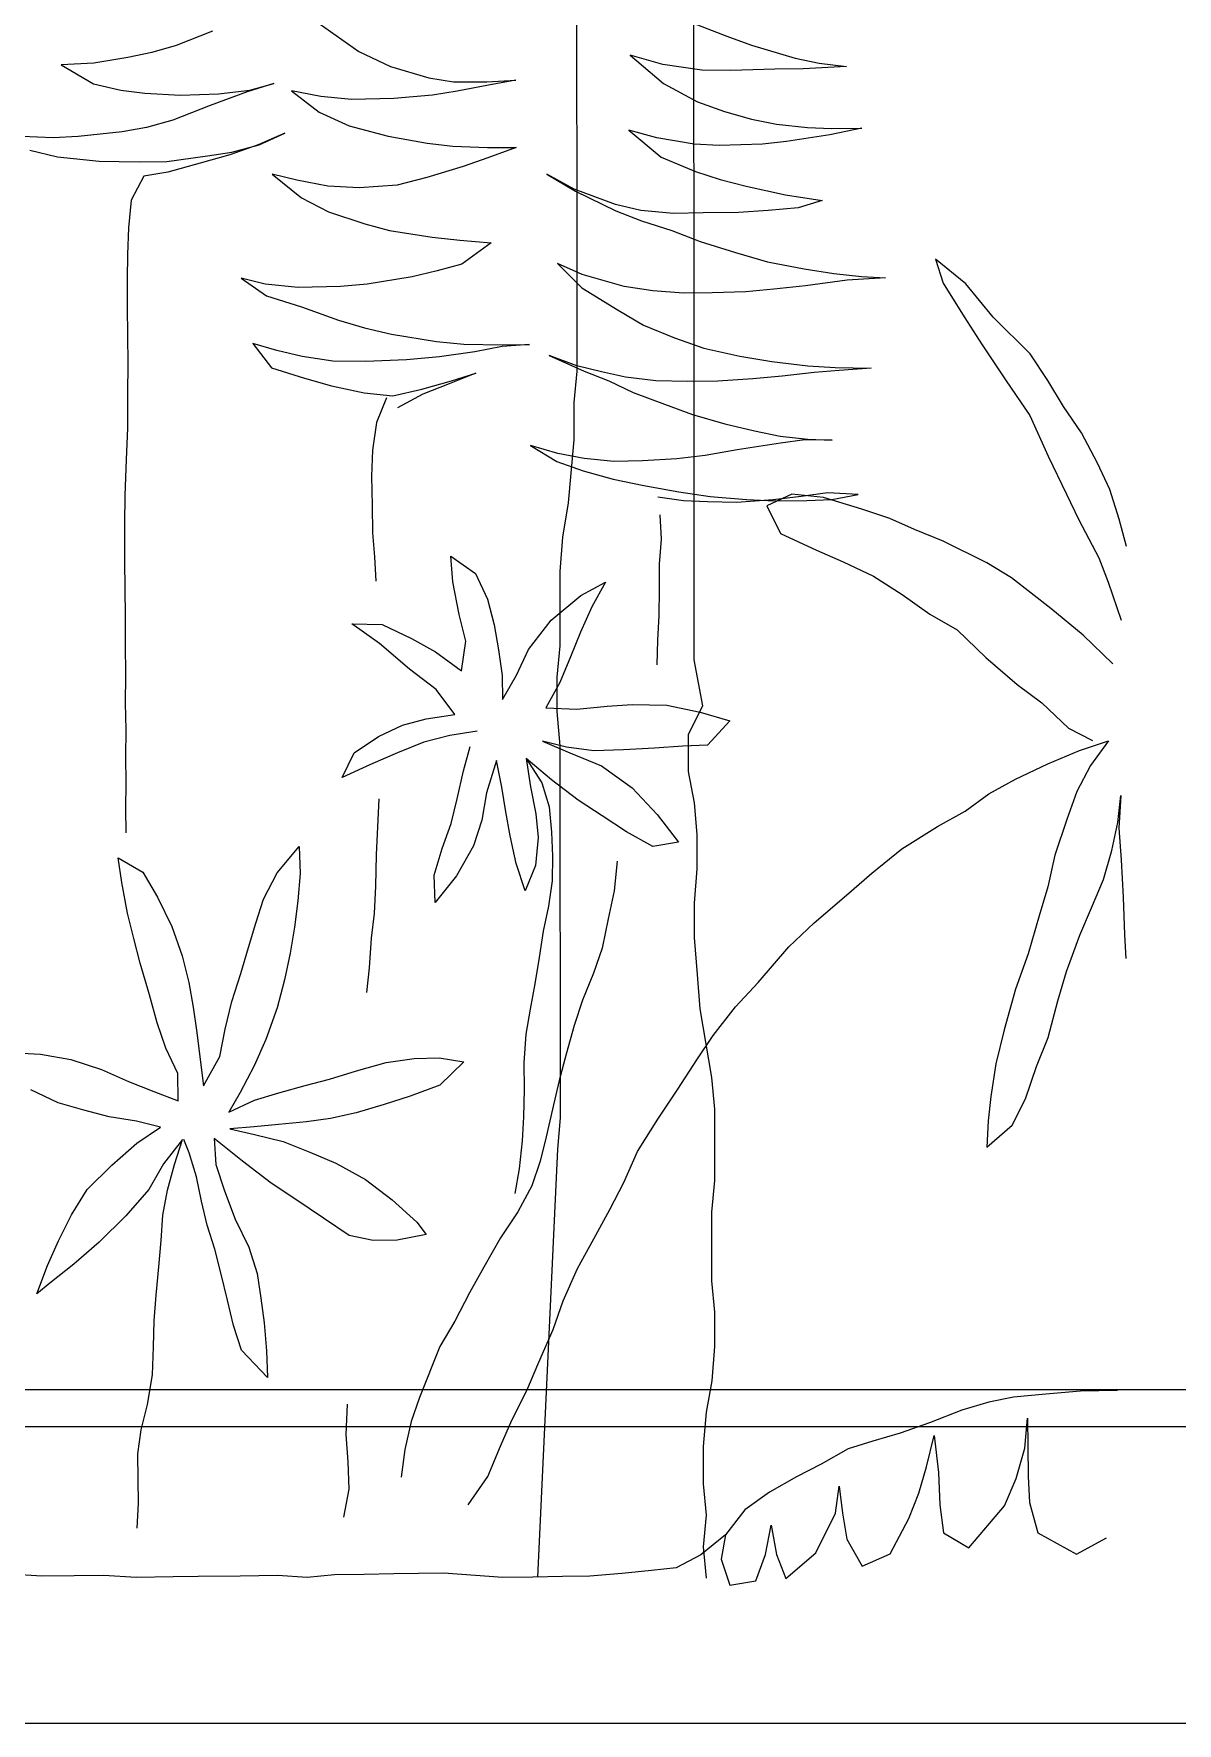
# Model space of a CAD drawing. Header units: metres. Extents: x -58 to 722, y -1100 to 345.
# Drawn here: x 241.0844 to 241.3927, y -481.2114 to -480.756 of the extents above; entities that cross this region are included whole.
import ezdxf

# ---------------------------------------------------------------- set-up
doc = ezdxf.new("R2010")
doc.units = ezdxf.units.M
doc.header["$MEASUREMENT"] = 0
doc.layers.add('FSR_ARQ_005VEGETACION', color=64, linetype='Continuous')
doc.layers.add('FSR_ARQ_29PERFILES ACERO', color=143, linetype='Continuous')
doc.layers.add('FSR_ARQ_006ARBOLES', color=74, linetype='Continuous', lineweight=0)

# ---------------------------------------------------------------- blocks, each defined once
blk = doc.blocks.new('arbustos 01')
at = {"layer": 'FSR_ARQ_005VEGETACION', "color": 103}
for p, q in [((188.93308, -31.61776), (188.91984, -31.62288)), ((189.04197, -31.61907), (189.03006, -31.62746)), ((189.07392, -31.62138), (189.0848, -31.62564)), ((188.91245, -31.62552), (188.89941, -31.62944)), ((188.91984, -31.62288), (188.91245, -31.62552)), ((189.03006, -31.62746), (189.0206, -31.63195)), ((189.0848, -31.62564), (189.09212, -31.62779)), ((188.8922, -31.63089), (188.88398, -31.63197)), ((188.88398, -31.63197), (188.89697, -31.63266)), ((188.89941, -31.62944), (188.8922, -31.63089)), ((188.9274, -31.63307), (188.93905, -31.63135)), ((188.94883, -31.62858), (188.9388, -31.63699)), ((188.93905, -31.63135), (188.94883, -31.62858)), ((189.0206, -31.63195), (189.00909, -31.63538)), ((189.09212, -31.62779), (189.09929, -31.62925)), ((189.09929, -31.62925), (189.10952, -31.63093)), ((189.10952, -31.63093), (189.11926, -31.6314)), ((189.11926, -31.6314), (189.10961, -31.63709)), ((188.89697, -31.63266), (188.90552, -31.63278)), ((188.90552, -31.63278), (188.91868, -31.63313)), ((188.91868, -31.63313), (188.9274, -31.63307)), ((188.9388, -31.63699), (188.92864, -31.64249)), ((188.99181, -31.63651), (188.9831, -31.63605)), ((188.9831, -31.63605), (188.99128, -31.63753)), ((188.99128, -31.63753), (189.00066, -31.63937)), ((189.00173, -31.63648), (188.99181, -31.63651)), ((189.00909, -31.63538), (189.00173, -31.63648)), ((189.06273, -31.63901), (189.05558, -31.63704)), ((189.05558, -31.63704), (189.06358, -31.63954)), ((189.10961, -31.63709), (189.10138, -31.63903)), ((188.92864, -31.64249), (188.92056, -31.64546)), ((189.00066, -31.63937), (189.008, -31.64049)), ((189.008, -31.64049), (189.01961, -31.64151)), ((189.01961, -31.64151), (189.03226, -31.64185)), ((189.03226, -31.64185), (189.04151, -31.64095)), ((189.04151, -31.64095), (189.05025, -31.63919)), ((189.05025, -31.63919), (189.04196, -31.64557)), ((189.07212, -31.64017), (189.06273, -31.63901)), ((189.06358, -31.63954), (189.07464, -31.64362)), ((189.08357, -31.64049), (189.07212, -31.64017)), ((189.09418, -31.63995), (189.08357, -31.64049)), ((189.10138, -31.63903), (189.09418, -31.63995)), ((188.91249, -31.64775), (188.90495, -31.64918)), ((188.92056, -31.64546), (188.91249, -31.64775)), ((189.04196, -31.64557), (189.03301, -31.64973)), ((189.07464, -31.64362), (189.08586, -31.64805)), ((188.88852, -31.6505), (188.87946, -31.65038)), ((188.87946, -31.65038), (188.88901, -31.65239)), ((188.8957, -31.65025), (188.88852, -31.6505)), ((188.88901, -31.65239), (188.90197, -31.65444)), ((188.90495, -31.64918), (188.8957, -31.65025)), ((188.94921, -31.65098), (188.93953, -31.65906)), ((188.9408, -31.65326), (188.94921, -31.65098)), ((189.02134, -31.65282), (189.00968, -31.65488)), ((189.03301, -31.64973), (189.02134, -31.65282)), ((189.05995, -31.65539), (189.0523, -31.65187)), ((189.0523, -31.65187), (189.06029, -31.6554)), ((189.08586, -31.64805), (189.0937, -31.65021)), ((189.0937, -31.65021), (189.10103, -31.6515)), ((189.10103, -31.6515), (189.11418, -31.65288)), ((188.90197, -31.65444), (188.90914, -31.65522)), ((188.90914, -31.65522), (188.92213, -31.65557)), ((188.92213, -31.65557), (188.92966, -31.65516)), ((188.92966, -31.65516), (188.9408, -31.65326)), ((188.99154, -31.65617), (188.98299, -31.65623)), ((188.98299, -31.65623), (188.9915, -31.65925)), ((189.00198, -31.6558), (188.99154, -31.65617)), ((189.00968, -31.65488), (189.00198, -31.6558)), ((189.06812, -31.65755), (189.05995, -31.65539)), ((189.06029, -31.6554), (189.0688, -31.65842)), ((189.07546, -31.65868), (189.06812, -31.65755)), ((189.11418, -31.65288), (189.1217, -31.65332)), ((189.12866, -31.65701), (189.12043, -31.65895)), ((189.1217, -31.65332), (189.13111, -31.65294)), ((188.93953, -31.65906), (188.92921, -31.66336)), ((188.9915, -31.65925), (188.99882, -31.66191)), ((188.99882, -31.66191), (189.00972, -31.66514)), ((189.0688, -31.65842), (189.07765, -31.66093)), ((189.08758, -31.66038), (189.07546, -31.65868)), ((189.07765, -31.66093), (189.08736, -31.66363)), ((189.09595, -31.6605), (189.08758, -31.66038)), ((189.10793, -31.66032), (189.09595, -31.6605)), ((189.12043, -31.65895), (189.10793, -31.66032)), ((188.9141, -31.66777), (188.90227, -31.67035)), ((188.92182, -31.66583), (188.9141, -31.66777)), ((188.92921, -31.66336), (188.92182, -31.66583)), ((188.97382, -31.66414), (188.9652, -31.66932)), ((188.96556, -31.66864), (188.97382, -31.66414)), ((189.00972, -31.66514), (189.01858, -31.66748)), ((189.01858, -31.66748), (189.03002, -31.66832)), ((189.03002, -31.66832), (189.03943, -31.66777)), ((189.03943, -31.66777), (189.04869, -31.66601)), ((189.05606, -31.66423), (189.04725, -31.67129)), ((189.04869, -31.66601), (189.05606, -31.66423)), ((189.08736, -31.66363), (189.09453, -31.66475)), ((189.09453, -31.66475), (189.09836, -31.67199)), ((188.90227, -31.67035), (188.8913, -31.67208)), ((188.8913, -31.67208), (188.89846, -31.67423)), ((188.9652, -31.66932), (188.95316, -31.67514)), ((188.95318, -31.67326), (188.96556, -31.66864)), ((189.04725, -31.67129), (189.03916, -31.67546)), ((189.09836, -31.67199), (189.09916, -31.68029)), ((188.89846, -31.67423), (188.90751, -31.67504)), ((188.90751, -31.67504), (188.91639, -31.67567)), ((188.91639, -31.67567), (188.92699, -31.67581)), ((188.92699, -31.67581), (188.93588, -31.67593)), ((188.93588, -31.67593), (188.94564, -31.67504)), ((188.94542, -31.67812), (188.93632, -31.68107)), ((188.95316, -31.67514), (188.94542, -31.67812)), ((188.94564, -31.67504), (188.95318, -31.67326)), ((189.03916, -31.67546), (189.02834, -31.67907)), ((188.93632, -31.68107), (188.9279, -31.68437)), ((189.00811, -31.68307), (188.99989, -31.68398)), ((189.02096, -31.68102), (189.00811, -31.68307)), ((189.02834, -31.67907), (189.02096, -31.68102)), ((189.09916, -31.68029), (189.0994, -31.68827)), ((188.91725, -31.68765), (188.90764, -31.69043)), ((188.9279, -31.68437), (188.91725, -31.68765)), ((188.99989, -31.68398), (188.99047, -31.68471)), ((188.99047, -31.68471), (188.99928, -31.69116)), ((188.84822, -31.69704), (188.85738, -31.68964)), ((188.85738, -31.68964), (188.85506, -31.69679)), ((188.89667, -31.6925), (188.88776, -31.69392)), ((188.90764, -31.69043), (188.89667, -31.6925)), ((188.96316, -31.69426), (188.97055, -31.69094)), ((188.97055, -31.69094), (188.96327, -31.69819)), ((188.99928, -31.69116), (189.0066, -31.69314)), ((189.0066, -31.69314), (189.0141, -31.69495)), ((189.0994, -31.68827), (189.09948, -31.69554)), ((188.95063, -31.69785), (188.96316, -31.69426)), ((188.96327, -31.69819), (188.95241, -31.70488)), ((189.0141, -31.69495), (189.02758, -31.69718)), ((189.02758, -31.69718), (189.0356, -31.69781)), ((189.0356, -31.69781), (189.04825, -31.69815)), ((189.04825, -31.69815), (189.05818, -31.69709)), ((189.06539, -31.6953), (189.05779, -31.70067)), ((189.05818, -31.69709), (189.06539, -31.6953)), ((189.09948, -31.69554), (189.09954, -31.70388)), ((189.05779, -31.70067), (189.04732, -31.70395)), ((189.03615, -31.7079), (189.02843, -31.71019)), ((189.04732, -31.70395), (189.03615, -31.7079)), ((189.09954, -31.70388), (189.09943, -31.71256)), ((189.02036, -31.71213), (189.00683, -31.71434)), ((189.02843, -31.71019), (189.02036, -31.71213)), ((189.09943, -31.71256), (189.09931, -31.7209)), ((188.97309, -31.7185), (188.96259, -31.72315)), ((188.96484, -31.72164), (188.97309, -31.7185)), ((188.98715, -31.71527), (188.97894, -31.71516)), ((188.97894, -31.71516), (188.98714, -31.71578)), ((188.98714, -31.71578), (188.99533, -31.71743)), ((188.99861, -31.71509), (188.98715, -31.71527)), ((188.99533, -31.71743), (189.00591, -31.71895)), ((189.00683, -31.71434), (188.99861, -31.71509)), ((189.04712, -31.71882), (189.05466, -31.71704)), ((189.05466, -31.71704), (189.06187, -31.71492)), ((189.06187, -31.71492), (189.0563, -31.7222)), ((188.95026, -31.72503), (188.95746, -31.72342)), ((188.96259, -31.72315), (188.9552, -31.72612)), ((188.95746, -31.72342), (188.96484, -31.72164)), ((189.00591, -31.71895), (189.01581, -31.71976)), ((189.01581, -31.71976), (189.02812, -31.72027)), ((189.02812, -31.72027), (189.03786, -31.72024)), ((189.03786, -31.72024), (189.04712, -31.71882)), ((189.0563, -31.7222), (189.04634, -31.72531)), ((189.09931, -31.7209), (189.09937, -31.72994)), ((189.00239, -31.72608), (188.99507, -31.72376)), ((188.99507, -31.72376), (189.00306, -31.72694)), ((189.01125, -31.72859), (189.00239, -31.72608)), ((189.00306, -31.72694), (189.01089, -31.73013)), ((189.01994, -31.73059), (189.01125, -31.72859)), ((189.03828, -31.72759), (189.0285, -31.72968)), ((189.04634, -31.72531), (189.03828, -31.72759)), ((189.0285, -31.72968), (189.01994, -31.73059))]:
    blk.add_line(p, q, dxfattribs=at)
at = {"layer": 'FSR_ARQ_005VEGETACION', "color": 104}
for p, q in [((188.84005, -31.70702), (188.84822, -31.69704)), ((188.85506, -31.69679), (188.84877, -31.70696)), ((188.87954, -31.69483), (188.87235, -31.69525)), ((188.87235, -31.69525), (188.8838, -31.69592)), ((188.88776, -31.69392), (188.87954, -31.69483)), ((188.8838, -31.69592), (188.89626, -31.69762)), ((188.89626, -31.69762), (188.90582, -31.69861)), ((188.94206, -31.6991), (188.95063, -31.69785)), ((188.90582, -31.69861), (188.91419, -31.69941)), ((188.91419, -31.69941), (188.92427, -31.69971)), ((188.92427, -31.69971), (188.93282, -31.69983)), ((188.93282, -31.69983), (188.94206, -31.6991)), ((188.82896, -31.71798), (188.84005, -31.70702)), ((188.84877, -31.70696), (188.84335, -31.71527)), ((188.95241, -31.70488), (188.94483, -31.7094)), ((188.93554, -31.7132), (188.92678, -31.71633)), ((188.94483, -31.7094), (188.93554, -31.7132)), ((188.82372, -31.72595), (188.82896, -31.71798)), ((188.84335, -31.71527), (188.8362, -31.72612)), ((188.92678, -31.71633), (188.91597, -31.71875)), ((188.88737, -31.72212), (188.8766, -31.72232)), ((188.8766, -31.72232), (188.88617, -31.72296)), ((188.88617, -31.72296), (188.89368, -31.72358)), ((188.89559, -31.72155), (188.88737, -31.72212)), ((188.89368, -31.72358), (188.90324, -31.72473)), ((188.90638, -31.72033), (188.89559, -31.72155)), ((188.91597, -31.71875), (188.90638, -31.72033)), ((188.819, -31.73375), (188.82372, -31.72595)), ((188.8362, -31.72612), (188.82905, -31.73645)), ((188.90324, -31.72473), (188.91212, -31.72554)), ((188.91212, -31.72554), (188.92254, -31.72619)), ((188.92254, -31.72619), (188.9316, -31.72632)), ((188.9316, -31.72632), (188.94118, -31.7261)), ((188.94118, -31.7261), (188.95026, -31.72503)), ((188.9552, -31.72612), (188.94797, -31.72962)), ((188.81359, -31.74171), (188.819, -31.73375)), ((188.93852, -31.73308), (188.9301, -31.73621)), ((188.94797, -31.72962), (188.93852, -31.73308)), ((189.01089, -31.73013), (189.01853, -31.73416)), ((189.02177, -31.73118), (189.02479, -31.73859)), ((189.09937, -31.72994), (189.09941, -31.74022)), ((188.82905, -31.73645), (188.82358, -31.74868)), ((188.9301, -31.73621), (188.92049, -31.73899)), ((189.02479, -31.73859), (189.02605, -31.74682)), ((188.80885, -31.75071), (188.81359, -31.74171)), ((188.89563, -31.74361), (188.88828, -31.74385)), ((188.88828, -31.74385), (188.89648, -31.74379)), ((188.90385, -31.74269), (188.89563, -31.74361)), ((188.89648, -31.74379), (188.90382, -31.74475)), ((188.91157, -31.74109), (188.90385, -31.74269)), ((188.92049, -31.73899), (188.91157, -31.74109)), ((189.09941, -31.74022), (189.09981, -31.74963)), ((188.82358, -31.74868), (188.81813, -31.76007)), ((188.90382, -31.74475), (188.91679, -31.7468)), ((188.91679, -31.7468), (188.92634, -31.74847)), ((188.92634, -31.74847), (188.93488, -31.74944)), ((188.96258, -31.74931), (188.97046, -31.74787)), ((188.97046, -31.74787), (188.9787, -31.74542)), ((188.9787, -31.74542), (188.97077, -31.75027)), ((189.02605, -31.74682), (189.02628, -31.75469)), ((188.80515, -31.75869), (188.80885, -31.75071)), ((188.93488, -31.74944), (188.94513, -31.75009)), ((188.94513, -31.75009), (188.95368, -31.75021)), ((188.95368, -31.75021), (188.96258, -31.74931)), ((188.96287, -31.75307), (188.95395, -31.75551)), ((188.97077, -31.75027), (188.96287, -31.75307)), ((189.09981, -31.74963), (189.10019, -31.76045)), ((188.80229, -31.76755), (188.80515, -31.75869)), ((188.94469, -31.75744), (188.93423, -31.75935)), ((188.95395, -31.75551), (188.94469, -31.75744)), ((189.02628, -31.75469), (189.02616, -31.7634)), ((188.81813, -31.76007), (188.81443, -31.76771)), ((188.87945, -31.76449), (188.89095, -31.76105)), ((188.88053, -31.76016), (188.8896, -31.7596)), ((188.88838, -31.76163), (188.88053, -31.76016)), ((188.8959, -31.76191), (188.88838, -31.76163)), ((188.8896, -31.7596), (188.89762, -31.76073)), ((188.89095, -31.76105), (188.90037, -31.75999)), ((188.90547, -31.76204), (188.8959, -31.76191)), ((188.89762, -31.76073), (188.90599, -31.7617)), ((188.90037, -31.75999), (188.90784, -31.76351)), ((188.90784, -31.76351), (188.9038, -31.77183)), ((188.91402, -31.76164), (188.90547, -31.76204)), ((188.90599, -31.7617), (188.91692, -31.76254)), ((188.92481, -31.76076), (188.91402, -31.76164)), ((188.91692, -31.76254), (188.92564, -31.76231)), ((188.93423, -31.75935), (188.92481, -31.76076)), ((188.92564, -31.76231), (188.93283, -31.76207)), ((188.93283, -31.76207), (188.94054, -31.76098)), ((189.02616, -31.7634), (189.02605, -31.77161)), ((189.10019, -31.76045), (189.10026, -31.76896)), ((188.80013, -31.77572), (188.80229, -31.76755)), ((188.81443, -31.76771), (188.80846, -31.77908)), ((188.86363, -31.7706), (188.87103, -31.76728)), ((188.87103, -31.76728), (188.87945, -31.76449)), ((188.93994, -31.76625), (188.93951, -31.77351)), ((189.10026, -31.76896), (189.10028, -31.77995)), ((188.84196, -31.78057), (188.85504, -31.77407)), ((188.85504, -31.77407), (188.86363, -31.7706)), ((188.9038, -31.77183), (188.89296, -31.77681)), ((188.93951, -31.77351), (188.94009, -31.78104)), ((189.02605, -31.77161), (189.02544, -31.77878)), ((188.80846, -31.77908), (188.80563, -31.7864)), ((188.89296, -31.77681), (188.88505, -31.7803)), ((189.00253, -31.77864), (188.99511, -31.78384)), ((189.00192, -31.78633), (189.00253, -31.77864)), ((189.02544, -31.77878), (189.025, -31.78613)), ((188.83454, -31.78508), (188.84196, -31.78057)), ((188.88505, -31.7803), (188.87593, -31.78462)), ((188.94009, -31.78104), (188.94016, -31.78857)), ((188.99511, -31.78384), (188.99159, -31.79149)), ((189.10028, -31.77995), (189.10017, -31.78864)), ((188.80563, -31.7864), (188.80171, -31.7978)), ((188.82279, -31.79433), (188.83454, -31.78508)), ((188.87593, -31.78462), (188.8673, -31.79014)), ((188.94016, -31.78857), (188.94023, -31.79643)), ((188.96356, -31.79042), (188.95626, -31.78639)), ((188.95626, -31.78639), (188.96027, -31.7938)), ((189.00007, -31.79605), (189.00192, -31.78633)), ((189.10017, -31.78864), (189.10006, -31.79626)), ((188.81311, -31.80223), (188.82279, -31.79433)), ((188.8673, -31.79014), (188.85901, -31.79601)), ((188.96027, -31.7938), (188.96375, -31.80137)), ((188.97252, -31.79773), (188.96356, -31.79042)), ((188.99159, -31.79149), (188.9896, -31.79916)), ((188.85901, -31.79601), (188.85091, -31.80069)), ((188.94023, -31.79643), (188.94064, -31.80379)), ((188.97924, -31.80654), (188.97252, -31.79773)), ((188.9896, -31.79916), (188.9883, -31.80666)), ((188.99808, -31.80406), (189.00007, -31.79605)), ((189.02311, -31.7991), (189.01434, -31.80325)), ((189.03218, -31.79888), (189.02311, -31.7991)), ((189.02389, -31.80475), (189.03218, -31.79888)), ((189.10006, -31.79626), (189.10012, -31.80477)), ((188.80427, -31.81083), (188.81311, -31.80223)), ((188.85091, -31.80069), (188.84225, -31.80895)), ((188.94064, -31.80379), (188.94088, -31.81115)), ((188.96375, -31.80137), (188.96673, -31.80876)), ((188.99933, -31.81297), (188.99808, -31.80406)), ((189.01434, -31.80325), (189.0071, -31.80726)), ((188.84225, -31.80895), (188.83291, -31.81703)), ((188.96673, -31.80876), (188.96987, -31.8165)), ((188.9829, -31.81428), (188.97924, -31.80654)), ((188.9883, -31.80666), (188.98717, -31.81434)), ((189.0071, -31.80726), (188.99933, -31.81297)), ((189.0149, -31.81249), (189.02389, -31.80475)), ((189.10012, -31.80477), (189.09999, -31.81434)), ((188.98708, -31.82152), (188.9829, -31.81428)), ((188.98717, -31.81434), (188.98708, -31.82152)), ((189.00695, -31.81854), (189.0149, -31.81249)), ((189.09999, -31.81434), (189.10006, -31.82268)), ((188.83291, -31.81703), (188.82548, -31.82257)), ((188.96987, -31.8165), (188.97405, -31.82408)), ((189.00138, -31.82599), (189.00695, -31.81854)), ((188.82548, -31.82257), (188.81752, -31.83016)), ((188.93781, -31.82324), (188.92786, -31.82533)), ((188.94824, -31.82304), (188.93781, -31.82324)), ((188.95576, -31.82349), (188.94824, -31.82304)), ((188.96481, -31.82447), (188.95576, -31.82349)), ((188.97405, -31.82408), (188.96481, -31.82447)), ((189.10006, -31.82268), (189.09995, -31.83065)), ((188.92786, -31.82533), (188.91894, -31.82795)), ((188.91894, -31.82795), (188.92568, -31.83522)), ((189.00991, -31.8273), (189.00138, -31.82599)), ((189.01706, -31.82928), (189.00991, -31.8273)), ((189.0242, -31.83262), (189.01706, -31.82928)), ((188.81418, -31.83678), (188.8055, -31.83393)), ((188.8055, -31.83393), (188.81087, -31.84135)), ((188.81752, -31.83016), (188.81028, -31.83382)), ((188.97511, -31.83401), (188.96685, -31.83749)), ((188.9679, -31.83579), (188.97511, -31.83401)), ((188.99464, -31.83103), (189.00283, -31.83233)), ((189.00283, -31.83233), (189.01067, -31.83432)), ((189.01067, -31.83432), (189.01849, -31.83751)), ((189.03148, -31.83751), (189.0242, -31.83262)), ((189.09995, -31.83065), (189.10002, -31.83863)), ((188.8237, -31.84084), (188.81418, -31.83678)), ((188.92568, -31.83522), (188.93303, -31.83549)), ((188.93303, -31.83549), (188.94157, -31.83612)), ((188.94157, -31.83612), (188.95079, -31.83659)), ((188.95079, -31.83659), (188.95968, -31.83688)), ((188.96685, -31.83749), (188.9574, -31.84146)), ((188.95968, -31.83688), (188.9679, -31.83579)), ((188.97239, -31.8456), (188.98, -31.83921)), ((188.98, -31.83921), (188.97528, -31.84649)), ((188.98, -31.83921), (188.97868, -31.84774)), ((188.98723, -31.84785), (188.98888, -31.83984)), ((188.98888, -31.83984), (188.99183, -31.84945)), ((188.99875, -31.84288), (188.9968, -31.83567)), ((189.01849, -31.83751), (189.02665, -31.84104)), ((189.03515, -31.84491), (189.03148, -31.83751)), ((189.10002, -31.83863), (189.09991, -31.84661)), ((188.81087, -31.84135), (188.81504, -31.84911)), ((188.83338, -31.84542), (188.8237, -31.84084)), ((188.9574, -31.84146), (188.94824, -31.84801)), ((189.00069, -31.85128), (188.99875, -31.84288)), ((189.02665, -31.84104), (189.03515, -31.84491)), ((188.81504, -31.84911), (188.818, -31.85752)), ((188.84136, -31.8498), (188.83338, -31.84542)), ((188.84847, -31.85503), (188.84136, -31.8498)), ((188.94824, -31.84801), (188.94078, -31.85594)), ((188.96444, -31.85165), (188.97239, -31.8456)), ((188.97528, -31.84649), (188.97313, -31.85365)), ((188.97868, -31.84774), (188.97704, -31.85575)), ((188.98611, -31.85519), (188.98723, -31.84785)), ((188.99183, -31.84945), (188.99325, -31.85768)), ((189.09991, -31.84661), (189.09998, -31.85424)), ((188.80277, -31.85834), (188.80185, -31.85029)), ((188.80185, -31.85029), (188.80241, -31.86005)), ((188.85678, -31.85959), (188.84847, -31.85503)), ((188.95719, -31.85634), (188.96444, -31.85165)), ((188.97313, -31.85365), (188.97234, -31.86133)), ((188.98481, -31.86235), (188.98611, -31.85519)), ((189.00247, -31.85866), (189.00069, -31.85128)), ((189.02412, -31.85126), (189.02491, -31.86803)), ((189.09998, -31.85424), (189.09989, -31.8615)), ((188.80241, -31.86005), (188.80176, -31.86961)), ((188.80454, -31.86674), (188.80277, -31.85834)), ((188.818, -31.85752), (188.82162, -31.86817)), ((188.86747, -31.86623), (188.85678, -31.85959)), ((188.94078, -31.85594), (188.93435, -31.86423)), ((188.94995, -31.8612), (188.95719, -31.85634)), ((188.97704, -31.85575), (188.97643, -31.86292)), ((188.99325, -31.85768), (188.99571, -31.86541)), ((189.00511, -31.86622), (189.00247, -31.85866)), ((188.93435, -31.86423), (188.94202, -31.86553)), ((188.94202, -31.86553), (188.94995, -31.8612)), ((188.97234, -31.86133), (188.97207, -31.86851)), ((188.97643, -31.86292), (188.97717, -31.87131)), ((188.98299, -31.87071), (188.98481, -31.86235)), ((188.80176, -31.86961), (188.8011, -31.88072)), ((188.80698, -31.8755), (188.80454, -31.86674)), ((188.82162, -31.86817), (188.82371, -31.87761)), ((188.87643, -31.87353), (188.86747, -31.86623)), ((188.95273, -31.86995), (188.95364, -31.87886)), ((188.97207, -31.86851), (188.97215, -31.87586)), ((188.99571, -31.86541), (189.00089, -31.87437)), ((189.00756, -31.87412), (189.00511, -31.86622)), ((189.02491, -31.86803), (189.02513, -31.87743)), ((189.048, -31.86556), (189.04771, -31.87362)), ((189.05454, -31.87345), (189.048, -31.86556)), ((189.1022, -31.86896), (189.09479, -31.87329)), ((189.10113, -31.87639), (189.1022, -31.86896)), ((188.81063, -31.88393), (188.80698, -31.8755)), ((188.88403, -31.88013), (188.87643, -31.87353)), ((188.97717, -31.87131), (188.98031, -31.87888)), ((188.98031, -31.87888), (188.98299, -31.87071)), ((189.00089, -31.87437), (189.00728, -31.88232)), ((189.00728, -31.88232), (189.00756, -31.87412)), ((189.04771, -31.87362), (189.04839, -31.88188)), ((189.05869, -31.88131), (189.05454, -31.87345)), ((189.09479, -31.87329), (189.09043, -31.88076)), ((188.82371, -31.87761), (188.82633, -31.88636)), ((188.89367, -31.88847), (188.88403, -31.88013)), ((188.95364, -31.87886), (188.95541, -31.88726)), ((188.97215, -31.87586), (188.97324, -31.8834)), ((189.02513, -31.87743), (189.02553, -31.88565)), ((189.09941, -31.8855), (189.10113, -31.87639)), ((188.8011, -31.88072), (188.80077, -31.892)), ((188.81411, -31.89218), (188.81063, -31.88393)), ((188.97324, -31.8834), (188.97485, -31.89094)), ((189.04839, -31.88188), (189.04935, -31.88969)), ((189.06098, -31.88852), (189.05869, -31.88131)), ((189.09043, -31.88076), (189.08614, -31.88957)), ((189.09753, -31.89318), (189.09941, -31.8855)), ((188.82633, -31.88636), (188.82959, -31.89769)), ((188.90126, -31.89559), (188.89367, -31.88847)), ((188.95541, -31.88726), (188.95717, -31.896)), ((189.02553, -31.88565), (189.02646, -31.89301)), ((189.04935, -31.88969), (189.05066, -31.89751)), ((189.06319, -31.89582), (189.06098, -31.88852)), ((189.08614, -31.88957), (189.08301, -31.89831)), ((188.80077, -31.892), (188.80034, -31.89917)), ((188.81807, -31.90301), (188.81411, -31.89218)), ((188.91052, -31.90631), (188.90126, -31.89559)), ((188.97485, -31.89094), (188.97611, -31.89883)), ((189.02646, -31.89301), (189.02702, -31.90191)), ((189.09557, -31.90051), (189.09753, -31.89318)), ((188.82959, -31.89769), (188.83338, -31.90834)), ((188.95717, -31.896), (188.9598, -31.90356)), ((188.97611, -31.89883), (188.97737, -31.90671)), ((189.05066, -31.89751), (189.05233, -31.90551)), ((189.06547, -31.90365), (189.06319, -31.89582)), ((189.08301, -31.89831), (189.08104, -31.90635)), ((189.09278, -31.90996), (189.09557, -31.90051)), ((188.82068, -31.91176), (188.81807, -31.90301)), ((188.9598, -31.90356), (188.96311, -31.91164)), ((189.02702, -31.90191), (189.02777, -31.90927)), ((189.05233, -31.90551), (189.05461, -31.91388)), ((189.06811, -31.91202), (189.06547, -31.90365)), ((188.83338, -31.90834), (188.83681, -31.92053)), ((188.91726, -31.91359), (188.91052, -31.90631)), ((188.97737, -31.90671), (188.97881, -31.91425)), ((189.08104, -31.90635), (189.0797, -31.91369)), ((189.09054, -31.91835), (189.09278, -31.90996)), ((188.82361, -31.92274), (188.82068, -31.91176)), ((188.92398, -31.92223), (188.91726, -31.91359)), ((188.96311, -31.91164), (188.96557, -31.9192)), ((188.97881, -31.91425), (188.98007, -31.92179)), ((189.05461, -31.91388), (189.05794, -31.92341)), ((189.07012, -31.92029), (189.06811, -31.91202)), ((189.0797, -31.91369), (189.07862, -31.9213)), ((188.83681, -31.92053), (188.83923, -31.93065)), ((188.96557, -31.9192), (188.96802, -31.92778)), ((189.07179, -31.92847), (189.07012, -31.92029)), ((189.08795, -31.92603), (189.09054, -31.91835)), ((188.82708, -31.93151), (188.82361, -31.92274)), ((188.92884, -31.92947), (188.92398, -31.92223)), ((188.98007, -31.92179), (188.98064, -31.93035)), ((189.05794, -31.92341), (189.06146, -31.93126)), ((189.07862, -31.9213), (189.07763, -31.92935)), ((189.0843, -31.93361), (189.08795, -31.92603)), ((188.83923, -31.93065), (188.84081, -31.94042)), ((188.93454, -31.93827), (188.92884, -31.92947)), ((188.96802, -31.92778), (188.97014, -31.93568)), ((188.98064, -31.93035), (188.98053, -31.93838)), ((189.006, -31.92891), (188.99863, -31.93005)), ((188.99863, -31.93005), (189.00589, -31.93706)), ((189.01353, -31.9291), (189.006, -31.92891)), ((189.02194, -31.93028), (189.01353, -31.9291)), ((189.03077, -31.93279), (189.02194, -31.93028)), ((189.07663, -31.93723), (189.07179, -31.92847)), ((189.07763, -31.92935), (189.07663, -31.93723)), ((189.11637, -31.92934), (189.10719, -31.93241)), ((189.12552, -31.92778), (189.11637, -31.92934)), ((189.13474, -31.92729), (189.12552, -31.92778)), ((188.83037, -31.94113), (188.82708, -31.93151)), ((188.97014, -31.93568), (188.97207, -31.94425)), ((189.03889, -31.93529), (189.03077, -31.93279)), ((189.04614, -31.93717), (189.03889, -31.93529)), ((189.06146, -31.93126), (189.0657, -31.93929)), ((189.08419, -31.94176), (189.0843, -31.93361)), ((189.09908, -31.93593), (189.0915, -31.93893)), ((189.10719, -31.93241), (189.09908, -31.93593)), ((188.83437, -31.94905), (188.83037, -31.94113)), ((188.84081, -31.94042), (188.84157, -31.94778)), ((188.94057, -31.94724), (188.93454, -31.93827)), ((188.98053, -31.93838), (188.98076, -31.94659)), ((189.00589, -31.93706), (189.01471, -31.94037)), ((189.01471, -31.94037), (189.02248, -31.94287)), ((189.05409, -31.93931), (189.04614, -31.93717)), ((189.06141, -31.94154), (189.05409, -31.93931)), ((189.0657, -31.93929), (189.06908, -31.94519)), ((189.0915, -31.93893), (189.08419, -31.94176)), ((189.12018, -31.94234), (189.12839, -31.93846)), ((188.97207, -31.94425), (188.97401, -31.95249)), ((189.02248, -31.94287), (189.03087, -31.94538)), ((189.03087, -31.94538), (189.03864, -31.94708)), ((189.06908, -31.94519), (189.06141, -31.94154)), ((189.10487, -31.94656), (189.11252, -31.94454)), ((189.11252, -31.94454), (189.12018, -31.94234)), ((188.84197, -31.95565), (188.83437, -31.94905)), ((188.84157, -31.94778), (188.84197, -31.95565)), ((188.9466, -31.9569), (188.94057, -31.94724)), ((188.98076, -31.94659), (188.98118, -31.95378)), ((189.03864, -31.94708), (189.04581, -31.94807)), ((189.04581, -31.94807), (189.05422, -31.9488)), ((189.05422, -31.9488), (189.06148, -31.94952)), ((189.06874, -31.95015), (189.06136, -31.95182)), ((189.06148, -31.94952), (189.06874, -31.95015)), ((189.08949, -31.94963), (189.0967, -31.94787)), ((189.09661, -31.95443), (189.08949, -31.94963)), ((189.0967, -31.94787), (189.10487, -31.94656)), ((188.97401, -31.95249), (188.97579, -31.95986)), ((188.98118, -31.95378), (188.98209, -31.96217)), ((189.05282, -31.95392), (189.0448, -31.95709)), ((189.06136, -31.95182), (189.05282, -31.95392)), ((189.06498, -31.95985), (189.07349, -31.95305)), ((189.07349, -31.95305), (189.07294, -31.96085)), ((189.08097, -31.95732), (189.08253, -31.95335)), ((189.08535, -31.96084), (189.08297, -31.95336)), ((189.08297, -31.95336), (189.08864, -31.96062)), ((189.10415, -31.961), (189.09661, -31.95443)), ((188.95074, -31.96619), (188.9466, -31.9569)), ((188.97579, -31.95986), (188.97826, -31.96725)), ((189.03704, -31.96045), (189.02811, -31.96529)), ((189.0448, -31.95709), (189.03704, -31.96045)), ((189.05638, -31.96638), (189.06498, -31.95985)), ((189.07294, -31.96085), (189.07035, -31.9687)), ((189.07874, -31.96456), (189.08097, -31.95732)), ((189.08747, -31.96849), (189.08535, -31.96084)), ((189.08864, -31.96062), (189.09305, -31.9683)), ((189.11149, -31.96828), (189.10415, -31.961)), ((188.95491, -31.97428), (188.95074, -31.96619)), ((188.98209, -31.96217), (188.98336, -31.96954)), ((189.02811, -31.96529), (189.02014, -31.97139)), ((189.04868, -31.97151), (189.05638, -31.96638)), ((189.07723, -31.97181), (189.07874, -31.96456)), ((188.97826, -31.96725), (188.98243, -31.975)), ((189.02014, -31.97139), (189.01269, -31.97811)), ((189.04072, -31.9769), (189.04868, -31.97151)), ((189.07035, -31.9687), (189.06714, -31.97717)), ((189.08878, -31.97604), (189.08747, -31.96849)), ((189.09305, -31.9683), (189.09995, -31.97619)), ((189.11618, -31.97588), (189.11149, -31.96828)), ((188.95975, -31.98307), (188.95491, -31.97428)), ((188.98243, -31.975), (188.98762, -31.98276)), ((189.07553, -31.97897), (189.07723, -31.97181)), ((189.0893, -31.98359), (189.08878, -31.97604)), ((189.09995, -31.97619), (189.10791, -31.9841)), ((189.12006, -31.98374), (189.11618, -31.97588)), ((189.01269, -31.97811), (189.00998, -31.9818)), ((189.03303, -31.98211), (189.04072, -31.9769)), ((189.06714, -31.97717), (189.06303, -31.98562)), ((189.07322, -31.9862), (189.07553, -31.97897)), ((188.96458, -31.99202), (188.95975, -31.98307)), ((188.98762, -31.98276), (188.99263, -31.99155)), ((189.00998, -31.9818), (189.01865, -31.98351)), ((189.01865, -31.98351), (189.02582, -31.98361)), ((189.02582, -31.98361), (189.03303, -31.98211)), ((189.06303, -31.98562), (189.06053, -31.99348)), ((189.07134, -31.99371), (189.07322, -31.9862)), ((189.08999, -31.99148), (189.0893, -31.98359)), ((189.10791, -31.9841), (189.11544, -31.99068)), ((189.12333, -31.99105), (189.12006, -31.98374)), ((188.99263, -31.99155), (188.99697, -31.9993)), ((189.09085, -31.99992), (189.08999, -31.99148)), ((189.11544, -31.99068), (189.12264, -31.99636)), ((189.12658, -31.99961), (189.12333, -31.99105)), ((188.9689, -32.00166), (188.96458, -31.99202)), ((189.06053, -31.99348), (189.05946, -32.00082)), ((189.06946, -32.00149), (189.07134, -31.99371)), ((189.12264, -31.99636), (189.12658, -31.99961)), ((188.97186, -32.01025), (188.9689, -32.00166)), ((188.99697, -31.9993), (189.0013, -32.00774)), ((189.05946, -32.00082), (189.05847, -32.00825)), ((189.06768, -32.00909), (189.06946, -32.00149)), ((189.09146, -32.00764), (189.09085, -31.99992)), ((188.97617, -32.02005), (188.97186, -32.01025)), ((189.0013, -32.00774), (189.00582, -32.01533)), ((189.05847, -32.00825), (189.05773, -32.01667)), ((189.06527, -32.01641), (189.06768, -32.00909)), ((189.09162, -32.01544), (189.09146, -32.00764)), ((189.00582, -32.01533), (189.01193, -32.03063)), ((189.05745, -32.02464), (189.06527, -32.01641)), ((189.05773, -32.01667), (189.05745, -32.02464)), ((189.09194, -32.02387), (189.09162, -32.01544)), ((188.97982, -32.02848), (188.97617, -32.02005)), ((189.09342, -32.03275), (189.09194, -32.02387)), ((188.80281, -32.02856), (188.81395, -32.02871)), ((188.81395, -32.02871), (188.82433, -32.02959)), ((188.82433, -32.02959), (188.83397, -32.03047)), ((188.83397, -32.03047), (188.84138, -32.03205)), ((188.84138, -32.03205), (188.84951, -32.03439)), ((188.98431, -32.03743), (188.97982, -32.02848)), ((189.01193, -32.03063), (189.0144, -32.03784)), ((188.82983, -32.03679), (188.82972, -32.04523)), ((188.83061, -32.04584), (188.82983, -32.03679)), ((188.84951, -32.03439), (188.85911, -32.03823)), ((188.98763, -32.04517), (188.98431, -32.03743)), ((189.03362, -32.03263), (189.03401, -32.0417)), ((189.09536, -32.04032), (189.09342, -32.03275)), ((188.8578, -32.04199), (188.85644, -32.05313)), ((188.86009, -32.05137), (188.8578, -32.04199)), ((188.85911, -32.03823), (188.86798, -32.04132)), ((188.86798, -32.04132), (188.87612, -32.04366)), ((189.0144, -32.03784), (189.01634, -32.04624)), ((189.03401, -32.0417), (189.03339, -32.0499)), ((189.09632, -32.04751), (189.09536, -32.04032)), ((188.82972, -32.04523), (188.82959, -32.05427)), ((188.8332, -32.05492), (188.83061, -32.04584)), ((188.87612, -32.04366), (188.88351, -32.04599)), ((188.88351, -32.04599), (188.89161, -32.05055)), ((188.99144, -32.05428), (188.98763, -32.04517)), ((189.01634, -32.04624), (189.01742, -32.05447)), ((189.09622, -32.05513), (189.09632, -32.04751)), ((188.86239, -32.05924), (188.86009, -32.05137)), ((188.89161, -32.05055), (188.89899, -32.05437)), ((189.03339, -32.0499), (189.03311, -32.0581)), ((188.82959, -32.05427), (188.82919, -32.06211)), ((188.83671, -32.06311), (188.8332, -32.05492)), ((188.85644, -32.05313), (188.85601, -32.06277)), ((188.88624, -32.05715), (188.88523, -32.06528)), ((188.88734, -32.06531), (188.88624, -32.05715)), ((188.89899, -32.05437), (188.90709, -32.05893)), ((188.99731, -32.06274), (188.99144, -32.05428)), ((189.09612, -32.06231), (189.09622, -32.05513)), ((188.82919, -32.06211), (188.82665, -32.07112)), ((188.8653, -32.06682), (188.86239, -32.05924)), ((188.90709, -32.05893), (188.91445, -32.06423)), ((189.03311, -32.0581), (189.0347, -32.0665)), ((189.09655, -32.06976), (189.09612, -32.06231)), ((188.84739, -32.07562), (188.83671, -32.06311)), ((188.85601, -32.06277), (188.85499, -32.0712)), ((188.87089, -32.07745), (188.8653, -32.06682)), ((188.88523, -32.06528), (188.88391, -32.0731)), ((188.89321, -32.07715), (188.88734, -32.06531)), ((188.91445, -32.06423), (188.92029, -32.07173)), ((188.8151, -32.07759), (188.80613, -32.07265)), ((188.82665, -32.07112), (188.8151, -32.07759)), ((188.85499, -32.0712), (188.84739, -32.07562)), ((188.90658, -32.06889), (188.90496, -32.07761)), ((188.90827, -32.07765), (188.90658, -32.06889)), ((188.92029, -32.07173), (188.92763, -32.07777)), ((188.92029, -32.07173), (188.92152, -32.07904)), ((188.87928, -32.08118), (188.87089, -32.07745)), ((188.88391, -32.0731), (188.87928, -32.08118)), ((188.90215, -32.08481), (188.89321, -32.07715)), ((188.90496, -32.07761), (188.90215, -32.08481)), ((188.91118, -32.08553), (188.90827, -32.07765)), ((188.92763, -32.07777), (188.935, -32.08159)), ((188.92152, -32.07904), (188.919, -32.08684)), ((188.935, -32.08159), (188.94242, -32.08243)), ((188.94242, -32.08243), (188.95131, -32.08329)), ((188.919, -32.08684), (188.91118, -32.08553)), ((188.95131, -32.08329), (188.96095, -32.08417)), ((188.96095, -32.08417), (188.96912, -32.08428)), ((188.96912, -32.08428), (188.97803, -32.0844)), ((188.97803, -32.0844), (188.98694, -32.08452)), ((188.98694, -32.08452), (188.99511, -32.08389)), ((188.99511, -32.08389), (189.00478, -32.08328)), ((189.00478, -32.08328), (189.0122, -32.08338)), ((189.0122, -32.08338), (189.01962, -32.08348)), ((189.01962, -32.08348), (189.02853, -32.0836)), ((189.02853, -32.0836), (189.03744, -32.08372)), ((189.03744, -32.08372), (189.0456, -32.08457)), ((189.0456, -32.08457), (189.05451, -32.08395)), ((189.05451, -32.08395), (189.06565, -32.0841)), ((189.06565, -32.0841), (189.07827, -32.08427)), ((189.07827, -32.08427), (189.08569, -32.08438)), ((189.08569, -32.08438), (189.09683, -32.08453)), ((189.09683, -32.08453), (189.10649, -32.08392)), ((189.10649, -32.08392), (189.1154, -32.08404)), ((189.1154, -32.08404), (189.12505, -32.08417)), ((189.12505, -32.08417), (189.13471, -32.08356))]:
    blk.add_line(p, q, dxfattribs=at)
blk = doc.blocks.new('arboles fsr 01')
at = {"layer": 'FSR_ARQ_006ARBOLES', "color": 35}
for points in [[(186.41363, -36.75155), (186.41435, -36.74369), (186.41364, -36.73582), (186.41437, -36.72795), (186.41438, -36.71866), (186.41367, -36.71007), (186.41225, -36.7022), (186.41154, -36.69362), (186.41155, -36.68504), (186.41227, -36.67717), (186.41228, -36.66001), (186.41158, -36.65214), (186.41159, -36.63426), (186.41231, -36.62639), (186.41519, -36.60923), (186.41591, -36.60065), (186.41664, -36.59135), (186.41665, -36.58277), (186.41594, -36.57419), (186.41595, -36.5656), (186.41667, -36.55774), (186.41811, -36.54987), (186.41811, -36.54057), (186.41455, -36.53342), (186.4167, -36.52198), (186.41683, -36.27354)], [(186.44611, -36.32649), (186.44609, -36.44977), (186.4468, -36.45764), (186.44679, -36.46694), (186.44821, -36.48267), (186.44963, -36.49126), (186.45034, -36.49984), (186.45032, -36.51843), (186.45103, -36.5263), (186.45102, -36.53488), (186.4503, -36.54347), (186.45021, -36.63644), (186.45092, -36.64431), (186.45587, -36.75125)]]:
    blk.add_lwpolyline(points, dxfattribs=at)

msp = doc.modelspace()

# ---------------------------------------------------------------- linework, layer by layer
at = {"layer": 'FSR_ARQ_29PERFILES ACERO', "ltscale": 0.005}
for points in [[(236.73859, -481.12142), (241.98859, -481.12142)], [(236.73859, -481.13142), (241.98859, -481.13142)], [(236.73859, -481.21142), (241.98859, -481.21142)]]:
    msp.add_lwpolyline(points, dxfattribs=at)

# ---------------------------------------------------------------- block references
at = {"layer": 'FSR_ARQ_005VEGETACION', "xscale": -0.9, "yscale": 0.9, "zscale": 0.9}
msp.add_blockref('arbustos 01', (411.29911, -452.29606), dxfattribs=at)
at = {"layer": 'FSR_ARQ_006ARBOLES', "xscale": -1.078303154721954, "yscale": 1.078303154721954, "zscale": 1.078303154721954}
msp.add_blockref('arboles fsr 01', (442.27616, -441.54302), dxfattribs=at)

doc.saveas('drawing.dxf')
